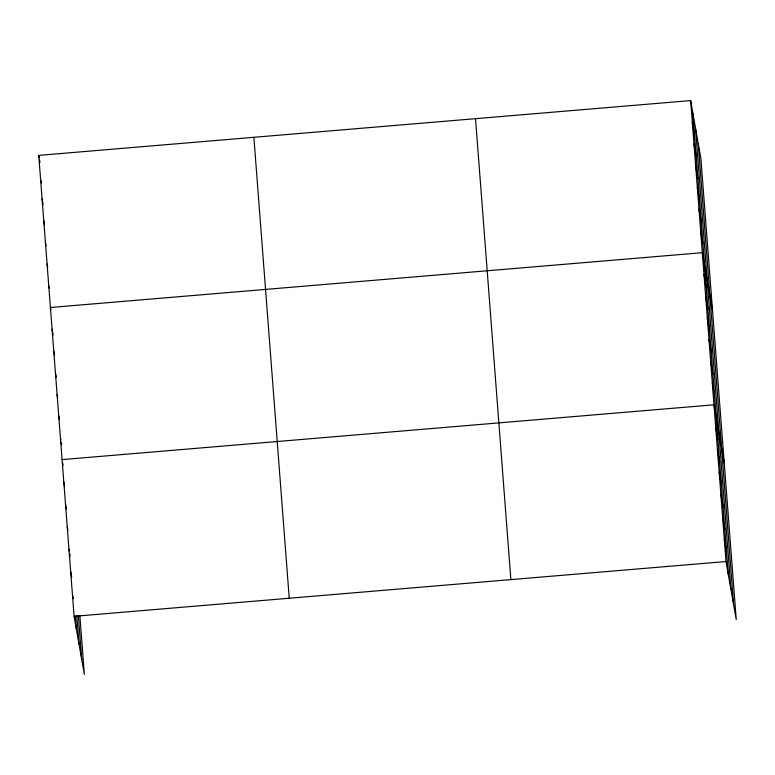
<?xml version="1.0" encoding="UTF-8"?>
<svg xmlns="http://www.w3.org/2000/svg" width="775" height="775" viewBox="0 0 775 775"><rect width="100%" height="100%" fill="white"/><g stroke="black" fill="none" stroke-linecap="round" stroke-linejoin="round"><path stroke-width="1.16" d="M79.835 615.505L84.349 674.415L74.109 616.328L38.75 155.388L690.651 100.585L700.891 158.672L736.25 619.613L726.01 561.526L690.651 100.585M62.087 459.604L713.988 404.802L724.228 462.898M74.109 616.328L726.01 561.526M692.317 122.314L694.555 135.024M693.983 144.043L696.221 156.753M695.65 165.773L697.887 178.492M697.316 187.502L699.554 200.221M698.982 209.231L701.23 221.95M700.648 230.96L702.896 243.679M712.564 310.785L702.315 252.689L50.414 307.501L50.83 309.806M703.981 274.427L706.228 287.137M705.647 296.157L707.895 308.867M707.313 317.886L709.561 330.596M708.989 339.615L711.227 352.334M710.656 361.344L712.893 374.063M712.322 383.073L714.56 395.793M715.703 427.19L717.941 439.909M717.417 449.577L719.665 462.297M719.142 471.975L721.38 484.685M720.857 494.363L723.094 507.073M722.571 516.751L724.819 529.461M724.286 539.138L726.533 551.858M38.75 155.388L39.157 157.693M39.564 160.008L39.971 162.324M41.027 180.585L41.433 182.89M42.082 198.846L43.1 204.629M43.749 220.575L44.562 225.196M45.415 242.304L46.025 245.772M47.081 264.033L47.692 267.501M48.748 285.762L49.154 288.077M52.09 329.23L53.107 335.003M53.756 350.959L54.57 355.58M55.422 372.688L56.236 377.309M57.088 394.417L57.699 397.885M58.755 416.146L59.365 419.614M60.421 437.875L60.828 440.19M61.235 442.506L61.642 444.811M62.697 463.072L63.104 465.387M63.802 482.002L64.616 486.623M65.526 504.389L66.34 509.01M67.241 526.777L67.851 530.245M68.956 549.165L69.362 551.48M69.769 553.786L70.176 556.101M70.67 571.553L71.697 577.336M72.598 595.093L73.208 598.562M698.256 143.695L733.605 604.645M695.533 128.272L730.893 589.213M692.889 113.295L728.248 574.246M475.521 118.662L510.88 579.613M253.88 137.301L289.24 598.242M78.362 615.844L81.714 659.447M76.822 615.738L78.992 644.015M75.359 616.086L76.347 629.048"/></g></svg>
